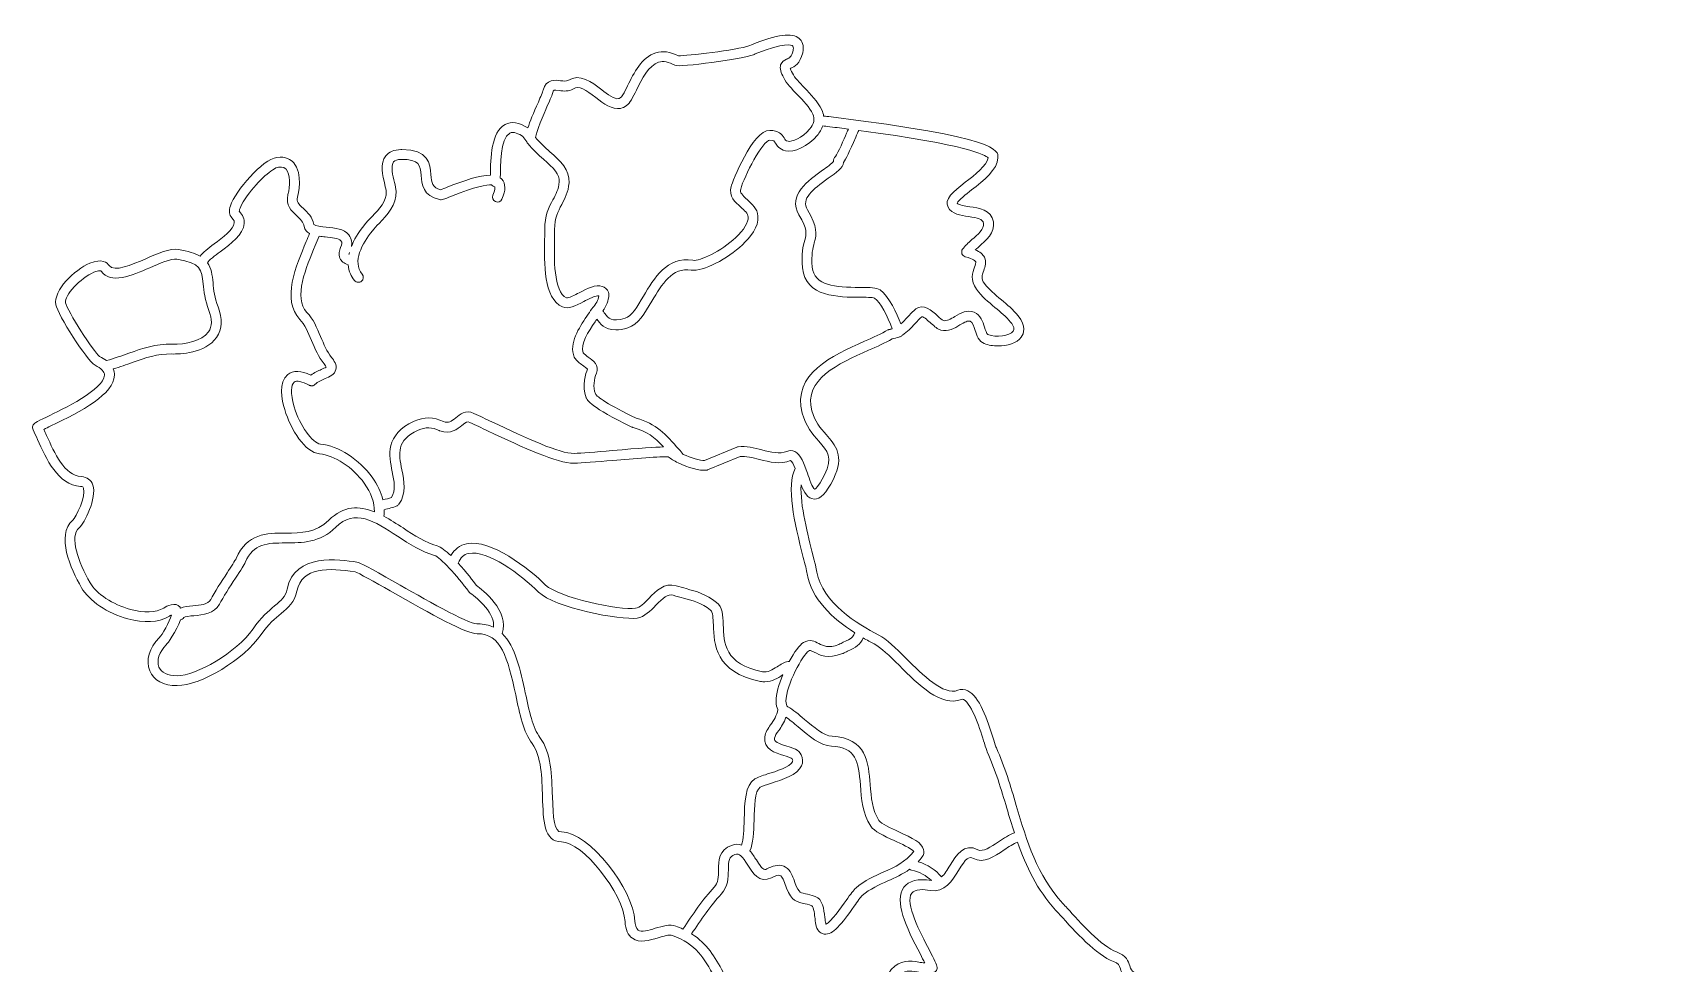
# Model space of a CAD drawing. Header units: inches. Extents: x 6 to 145, y -66 to 97.
# Drawn here: x 5.8 to 145.3, y 16.6 to 96.7 of the extents above; entities that cross this region are included whole.
import ezdxf

# ---------------------------------------------------------------- set-up
doc = ezdxf.new("R2010")
doc.units = ezdxf.units.IN
doc.header["$MEASUREMENT"] = 0
doc.layers.add('Livello 3', color=7, linetype='Continuous')

# ---------------------------------------------------------------- blocks, each defined once
blk = doc.blocks.new('block 2')
at = {"layer": 'Livello 3', "lineweight": 0}
for points, knots in [([(139.93, -8.71), (139.76, -8.56), (139.38, -8.09), (139.02, -7.63), (137.7, -5.96), (137.01, -5.19), (136.41, -5.28), (134.85, -5.52), (131.53, -3.14), (130.24, -2.01), (128.3, -0.32), (126.27, 0.56), (124.12, 1.5), (123.58, 1.73), (123.02, 1.97), (122.46, 2.23), (121.74, 2.56), (120.96, 2.86), (120.13, 3.19), (118.14, 3.98), (115.88, 4.86), (114.47, 6.13), (114.06, 6.5), (113.87, 6.82), (113.89, 7.08), (113.93, 7.56), (114.74, 8.06), (115.45, 8.51), (116.18, 8.95), (116.86, 9.37), (117.18, 9.94), (117.66, 10.8), (117.71, 11.55), (117.32, 12.17), (116.11, 14.1), (110.98, 13.95), (106.27, 13.66), (105.46, 13.61), (104.82, 13.57), (104.51, 13.58), (104.43, 13.58), (104.35, 13.58), (104.27, 13.57), (103.45, 14.41), (102.54, 14.86), (101.58, 15.34), (101.26, 15.49), (100.93, 15.65), (100.59, 15.83), (100.32, 15.98), (100.27, 16.14), (100.18, 16.41), (100.07, 16.79), (99.9, 17.31), (99.04, 17.61), (97.82, 18.03), (95.86, 20.2), (94.8, 21.37), (94.67, 21.52), (94.54, 21.66), (94.42, 21.78), (92.2, 24.21), (91.33, 27.13), (90.41, 30.22), (89.93, 31.86), (89.42, 33.55), (88.7, 35.17), (88.66, 35.26), (88.57, 35.54), (88.48, 35.84), (87.91, 37.64), (87.23, 39.6), (86.25, 40.08), (85.96, 40.22), (85.67, 40.23), (85.38, 40.12), (84.15, 39.65), (82.37, 41.44), (80.93, 42.87), (80.04, 43.76), (79.26, 44.53), (78.58, 44.87), (76.78, 45.79), (73.69, 47.71), (73.26, 50.29), (73.21, 50.61), (73.08, 51.12), (72.91, 51.77), (72.49, 53.39), (71.8, 56.1), (71.9, 57.79), (72.16, 57.13), (72.47, 56.62), (73.01, 56.58), (73.57, 56.55), (74.07, 57.06), (74.68, 58.29), (75.67, 60.29), (74.85, 61.22), (74.06, 62.12), (73.57, 62.68), (73.07, 63.26), (72.82, 64.17), (72.11, 66.89), (75.08, 68.21), (77.7, 69.38), (78.45, 69.71), (79.15, 70.02), (79.73, 70.35), (79.94, 70.38), (80.13, 70.44), (80.31, 70.52), (80.35, 70.52), (80.38, 70.52), (80.42, 70.53), (80.5, 70.56), (80.57, 70.62), (80.62, 70.68), (81.03, 70.94), (81.37, 71.31), (81.69, 71.66), (81.9, 71.89), (82.1, 72.1), (82.29, 72.26), (82.29, 72.26), (82.29, 72.26), (82.29, 72.26), (82.46, 72.26), (82.88, 71.88), (83.09, 71.69), (83.39, 71.42), (83.65, 71.19), (83.91, 71.12), (84.54, 70.94), (85.11, 71.28), (85.57, 71.56), (85.98, 71.8), (86.26, 71.96), (86.45, 71.87), (86.65, 71.79), (86.76, 71.43), (86.87, 71.09), (87.02, 70.65), (87.18, 70.14), (87.66, 69.95), (88, 69.82), (88.42, 69.75), (88.84, 69.75), (89.64, 69.75), (90.46, 69.99), (90.84, 70.51), (91.06, 70.81), (91.31, 71.44), (90.58, 72.34), (90.15, 72.87), (89.63, 73.31), (89.13, 73.72), (88.58, 74.18), (88.07, 74.6), (87.67, 75.13), (87.38, 75.53), (87.45, 75.8), (87.62, 76.25), (87.73, 76.58), (87.88, 76.98), (87.67, 77.38), (87.54, 77.64), (87.29, 77.85), (86.89, 78.02), (86.98, 78.1), (87.07, 78.18), (87.16, 78.26), (87.8, 78.81), (88.59, 79.5), (88.44, 80.42), (88.26, 81.48), (87.19, 81.62), (86.41, 81.73), (85.97, 81.79), (85.49, 81.86), (85.32, 82.05), (85.44, 82.29), (86.11, 82.81), (86.56, 83.17), (87.61, 83.99), (88.8, 84.93), (88.84, 85.95), (88.86, 86.6), (88.9, 87.68), (74.49, 89.46), (74.2, 89.49), (74, 89.52), (73.88, 89.53), (73.86, 89.54), (73.85, 89.53), (73.84, 89.53), (73.81, 89.71), (73.76, 89.89), (73.68, 90.06), (73.33, 90.78), (72.72, 91.42), (72.18, 91.97), (71.76, 92.42), (71.35, 92.83), (71.16, 93.21), (71.04, 93.43), (70.99, 93.56), (70.97, 93.63), (70.98, 93.63), (71, 93.64), (71.01, 93.65), (71.3, 93.78), (71.83, 94.03), (72.04, 94.97), (72.19, 95.64), (71.96, 96.01), (71.74, 96.2), (71.12, 96.73), (69.86, 96.56), (67.64, 95.66), (67.64, 95.66), (67.5, 95.61), (67.5, 95.61), (66.31, 95.15), (62.07, 94.75), (61.34, 94.7), (60.65, 95.07), (59.99, 95.16), (59.39, 94.97), (58.18, 94.6), (57.51, 93.23), (56.97, 92.14), (56.83, 91.85), (56.69, 91.57), (56.57, 91.37), (56.39, 91.06), (56.24, 91.04), (56.2, 91.03), (55.85, 90.96), (55.26, 91.41), (54.74, 91.8), (53.89, 92.45), (52.84, 93.25), (51.84, 92.59), (51.71, 92.51), (51.47, 92.54), (51.21, 92.57), (50.77, 92.63), (49.94, 92.74), (49.7, 91.75), (49.68, 91.63), (49.47, 91.16), (49.29, 90.74), (48.86, 89.76), (48.56, 89.05), (48.39, 88.51), (47.63, 88.99), (46.97, 89.1), (46.43, 88.81), (45.24, 88.18), (45.17, 85.88), (45.17, 84.44), (44.24, 84.47), (42.91, 83.98), (41.51, 83.43), (41.28, 83.34), (41.01, 83.23), (40.89, 83.19), (40.18, 83.37), (40.11, 83.75), (40.05, 84.51), (39.97, 85.41), (39.86, 86.65), (37.54, 86.65), (37.52, 86.65), (37.49, 86.65), (37.46, 86.65), (36.88, 86.64), (36.45, 86.46), (36.17, 86.11), (35.65, 85.45), (35.9, 84.4), (36.08, 83.63), (36.14, 83.38), (36.19, 83.15), (36.2, 83), (36.26, 82.22), (35.61, 81.54), (34.98, 80.89), (34.75, 80.65), (34.54, 80.43), (34.35, 80.2), (33.79, 79.49), (33.42, 78.86), (33.2, 78.3), (33.27, 78.59), (33.26, 78.95), (32.98, 79.31), (32.58, 79.83), (31.8, 79.9), (31.04, 79.98), (30.7, 80.01), (30.06, 80.07), (29.98, 80.19), (29.86, 80.84), (29.43, 81.24), (29.08, 81.57), (28.63, 81.99), (28.47, 82.18), (28.57, 82.55), (28.62, 82.75), (29.07, 84.57), (28.24, 85.51), (28, 85.78), (27.56, 86.08), (26.8, 85.98), (25.55, 85.81), (23.23, 83.1), (22.8, 81.82), (22.64, 81.36), (22.69, 81.01), (22.93, 80.77), (23.12, 80.57), (23.14, 80.43), (23.13, 80.34), (23.09, 79.79), (22.11, 79.06), (21.4, 78.53), (20.87, 78.13), (20.42, 77.8), (20.18, 77.47), (19.76, 77.72), (19.17, 77.91), (18.32, 78.05), (17.59, 78.17), (16.58, 77.73), (15.51, 77.26), (14.3, 76.73), (12.79, 76.08), (12.37, 76.67), (12.19, 76.93), (11.73, 77.3), (10.71, 76.87), (9.37, 76.3), (7.54, 74.55), (7.78, 73.3), (7.94, 72.46), (10.44, 68.46), (11.15, 68.1), (11.69, 67.82), (11.97, 67.53), (11.96, 67.24), (11.95, 66.02), (8.34, 64.29), (6.98, 63.63), (6.02, 63.18), (5.88, 63.11), (5.8, 62.88), (5.76, 62.77), (5.77, 62.64), (5.82, 62.54), (5.94, 62.29), (6.07, 62), (6.2, 61.7), (6.94, 60.05), (7.94, 57.8), (9.91, 57.67), (10.09, 57.66), (10.13, 57.59), (10.15, 57.51), (10.39, 56.82), (9.51, 55), (9.23, 54.75), (7.75, 53.48), (9.06, 50.57), (9.98, 48.95), (10.62, 47.82), (12.23, 46.74), (13.98, 46.26), (15.36, 45.89), (16.61, 45.96), (17.49, 46.47), (17.59, 46.53), (17.67, 46.57), (17.73, 46.6), (17.59, 46.04), (16.91, 44.87), (16.67, 44.64), (15.81, 43.79), (15.49, 42.67), (15.86, 41.79), (16.2, 40.97), (17.06, 40.51), (18.21, 40.52), (20.3, 40.55), (23.95, 42.76), (25.44, 44.92), (26.07, 45.83), (26.64, 46.31), (27.15, 46.73), (27.77, 47.25), (28.31, 47.7), (28.51, 48.66), (28.93, 50.74), (31.29, 50.66), (33.53, 50.31), (33.78, 50.24), (35.24, 49.41), (36.53, 48.68), (40.21, 46.59), (43.1, 44.98), (44.02, 44.98), (44.02, 44.98), (44.03, 44.99), (44.03, 44.99), (46.07, 45.02), (46.66, 42.92), (47.34, 39.72), (47.69, 38.08), (48.02, 36.52), (48.75, 35.54), (49.55, 34.46), (49.61, 32.59), (49.65, 30.94), (49.71, 28.96), (49.76, 27.08), (51.28, 27.08), (53.09, 27.08), (56.61, 22.66), (56.75, 20.22), (56.79, 19.52), (57, 19.05), (57.39, 18.78), (58, 18.35), (58.85, 18.6), (59.59, 18.83), (60.05, 18.97), (60.57, 19.12), (60.82, 19.03), (62.87, 18.3), (63.56, 17.05), (64.44, 15.47), (64.72, 14.97), (65.01, 14.46), (65.36, 13.92), (65.72, 13.36), (66.53, 12.95), (67.38, 12.51), (68.15, 12.12), (68.95, 11.71), (69.38, 11.22), (69.53, 11.05), (69.61, 10.66), (69.69, 10.32), (69.8, 9.83), (69.9, 9.36), (70.23, 9.09), (70.59, 8.79), (70.93, 8.53), (71.25, 8.28), (72.1, 7.62), (72.83, 7.06), (73.61, 6.05), (74.67, 4.67), (75.23, 4.27), (76.78, 3.77), (77.01, 3.69), (77.56, 3.13), (78, 2.68), (78.97, 1.69), (79.98, 0.67), (80.84, 0.9), (81.37, 1.03), (81.74, 1.29), (82.07, 1.52), (82.56, 1.87), (82.89, 2.09), (83.65, 1.85), (83.95, 1.75), (84.25, 1.54), (84.54, 1.34), (85.24, 0.84), (86.21, 0.17), (87.33, 1.34), (87.38, 1.39), (87.41, 1.39), (87.44, 1.38), (87.83, 1.33), (88.65, 0.54), (90.4, -2.9), (90.51, -3.12), (90.6, -3.29), (90.65, -3.38), (90.84, -3.72), (90.91, -4.07), (90.97, -4.41), (91.05, -4.86), (91.14, -5.33), (91.56, -5.59), (91.93, -5.82), (92.44, -5.81), (93.26, -5.58), (93.45, -5.53), (93.61, -5.48), (93.75, -5.44), (94.11, -5.33), (94.4, -5.24), (94.49, -5.27), (94.6, -5.31), (94.8, -5.56), (95.08, -5.9), (95.09, -5.91), (95.09, -5.91), (95.1, -5.92), (94.42, -6.31), (93.76, -6.84), (93.87, -7.5), (93.97, -8.07), (94.59, -8.45), (95.68, -8.6), (97.02, -8.78), (99.17, -8.57), (99.98, -7.59), (100.4, -8.11), (101.16, -9.53), (101.29, -9.87), (101.53, -10.5), (101.47, -10.59), (101.24, -10.94), (101.11, -11.14), (100.95, -11.37), (100.81, -11.73), (100.55, -12.34), (100.53, -12.89), (100.74, -13.36), (101.14, -14.23), (102.2, -14.6), (103.24, -14.95), (103.86, -15.16), (104.5, -15.38), (104.81, -15.68), (104.87, -15.74), (105, -15.94), (105.12, -16.12), (105.54, -16.78), (106.12, -17.68), (107.01, -17.74), (107.54, -17.77), (108.07, -17.48), (108.57, -16.89), (108.74, -16.68), (109.06, -16.35), (109.32, -16.42), (110.2, -16.64), (110.87, -19.89), (111.12, -21.11), (111.22, -21.61), (111.29, -21.97), (111.36, -22.17), (111.51, -22.6), (111.8, -23.37), (112.14, -24.26), (112.85, -26.12), (113.82, -28.66), (113.96, -29.53), (113.99, -29.71), (114.11, -29.96), (114.41, -30.56), (114.85, -31.44), (116.02, -33.77), (115.66, -34.37), (115.64, -34.39), (115.6, -34.47), (115.37, -34.47), (115.21, -34.47), (115.06, -34.47), (114.93, -34.47), (113.77, -34.47), (113.57, -34.5), (112.06, -35.4), (111.7, -35.61), (111.22, -35.95), (111.16, -36.45), (111.1, -36.94), (111.46, -37.28), (111.78, -37.58), (112, -37.8), (112.23, -38.02), (112.24, -38.21), (112.29, -39.52), (111.54, -40.07), (110.68, -40.7), (110.14, -41.1), (109.58, -41.51), (109.22, -42.13), (108.51, -43.37), (108.75, -45.61), (109.74, -47.03), (110.31, -47.85), (111.07, -48.28), (111.91, -48.28), (112.06, -48.28), (112.2, -48.27), (112.34, -48.24), (115.54, -47.69), (116.1, -46.64), (117.03, -44.91), (117.36, -44.28), (117.74, -43.58), (118.32, -42.74), (118.8, -42.03), (119.39, -41.68), (119.96, -41.33), (120.97, -40.72), (122.02, -40.08), (121.7, -37.71), (121.56, -36.69), (122.2, -34.12), (123.46, -33.29), (123.98, -32.95), (124.53, -32.97), (125.15, -33.34), (125.87, -33.78), (126.71, -33.76), (127.5, -33.28), (128.4, -32.74), (129.07, -31.68), (129.03, -30.88), (129, -30.47), (128.78, -30.14), (128.43, -29.97), (127.85, -29.71), (128.04, -28.23), (128.18, -27.15), (128.28, -26.38), (128.37, -25.72), (128.26, -25.26), (127.94, -23.95), (126.13, -23.09), (124.23, -22.17), (122.73, -21.46), (121.04, -20.65), (120.84, -19.82), (120.78, -19.58), (120.86, -19.31), (121.09, -19.02), (121.33, -18.71), (121.65, -17.96), (122.19, -16.66), (123.17, -14.32), (124.99, -9.95), (126.41, -9.65), (126.55, -9.62), (126.75, -9.62), (127.01, -9.86), (127.32, -10.14), (127.59, -10.49), (127.88, -10.86), (128.75, -11.96), (129.74, -13.21), (131.85, -13.07), (132.77, -13.01), (133.78, -13.08), (134.96, -13.29), (135.05, -13.48), (135.21, -13.95), (135.33, -14.34), (135.85, -15.94), (136.62, -18.34), (138.25, -19.32), (139.59, -20.14), (140.45, -20.38), (141.11, -20.15), (141.83, -19.89), (142.09, -19.15), (142.39, -18.29), (142.63, -17.62), (142.9, -16.85), (143.43, -16.17), (145.33, -13.74), (141.61, -10.14), (139.93, -8.71)], [0, 0, 0, 0, 1, 1, 1, 2, 2, 2, 3, 3, 3, 4, 4, 4, 5, 5, 5, 6, 6, 6, 7, 7, 7, 8, 8, 8, 9, 9, 9, 10, 10, 10, 11, 11, 11, 12, 12, 12, 13, 13, 13, 14, 14, 14, 15, 15, 15, 16, 16, 16, 17, 17, 17, 18, 18, 18, 19, 19, 19, 20, 20, 20, 21, 21, 21, 22, 22, 22, 23, 23, 23, 24, 24, 24, 25, 25, 25, 26, 26, 26, 27, 27, 27, 28, 28, 28, 29, 29, 29, 30, 30, 30, 31, 31, 31, 32, 32, 32, 33, 33, 33, 34, 34, 34, 35, 35, 35, 36, 36, 36, 37, 37, 37, 38, 38, 38, 39, 39, 39, 40, 40, 40, 41, 41, 41, 42, 42, 42, 43, 43, 43, 44, 44, 44, 45, 45, 45, 46, 46, 46, 47, 47, 47, 48, 48, 48, 49, 49, 49, 50, 50, 50, 51, 51, 51, 52, 52, 52, 53, 53, 53, 54, 54, 54, 55, 55, 55, 56, 56, 56, 57, 57, 57, 58, 58, 58, 59, 59, 59, 60, 60, 60, 61, 61, 61, 62, 62, 62, 63, 63, 63, 64, 64, 64, 65, 65, 65, 66, 66, 66, 67, 67, 67, 68, 68, 68, 69, 69, 69, 70, 70, 70, 71, 71, 71, 72, 72, 72, 73, 73, 73, 74, 74, 74, 75, 75, 75, 76, 76, 76, 77, 77, 77, 78, 78, 78, 79, 79, 79, 80, 80, 80, 81, 81, 81, 82, 82, 82, 83, 83, 83, 84, 84, 84, 85, 85, 85, 86, 86, 86, 87, 87, 87, 88, 88, 88, 89, 89, 89, 90, 90, 90, 91, 91, 91, 92, 92, 92, 93, 93, 93, 94, 94, 94, 95, 95, 95, 96, 96, 96, 97, 97, 97, 98, 98, 98, 99, 99, 99, 100, 100, 100, 101, 101, 101, 102, 102, 102, 103, 103, 103, 104, 104, 104, 105, 105, 105, 106, 106, 106, 107, 107, 107, 108, 108, 108, 109, 109, 109, 110, 110, 110, 111, 111, 111, 112, 112, 112, 113, 113, 113, 114, 114, 114, 115, 115, 115, 116, 116, 116, 117, 117, 117, 118, 118, 118, 119, 119, 119, 120, 120, 120, 121, 121, 121, 122, 122, 122, 123, 123, 123, 124, 124, 124, 125, 125, 125, 126, 126, 126, 127, 127, 127, 128, 128, 128, 129, 129, 129, 130, 130, 130, 131, 131, 131, 132, 132, 132, 133, 133, 133, 134, 134, 134, 135, 135, 135, 136, 136, 136, 137, 137, 137, 138, 138, 138, 139, 139, 139, 140, 140, 140, 141, 141, 141, 142, 142, 142, 143, 143, 143, 144, 144, 144, 145, 145, 145, 146, 146, 146, 147, 147, 147, 148, 148, 148, 149, 149, 149, 150, 150, 150, 151, 151, 151, 152, 152, 152, 153, 153, 153, 154, 154, 154, 155, 155, 155, 156, 156, 156, 157, 157, 157, 158, 158, 158, 159, 159, 159, 160, 160, 160, 161, 161, 161, 162, 162, 162, 163, 163, 163, 164, 164, 164, 165, 165, 165, 166, 166, 166, 167, 167, 167, 168, 168, 168, 169, 169, 169, 170, 170, 170, 171, 171, 171, 172, 172, 172, 173, 173, 173, 174, 174, 174, 175, 175, 175, 176, 176, 176, 177, 177, 177, 178, 178, 178, 179, 179, 179, 180, 180, 180, 181, 181, 181, 182, 182, 182, 183, 183, 183, 184, 184, 184, 185, 185, 185, 186, 186, 186, 187, 187, 187, 188, 188, 188, 189, 189, 189, 190, 190, 190, 191, 191, 191, 192, 192, 192, 193, 193, 193, 194, 194, 194, 195, 195, 195, 196, 196, 196, 197, 197, 197, 198, 198, 198, 199, 199, 199, 200, 200, 200, 201, 201, 201, 202, 202, 202, 203, 203, 203, 204, 204, 204, 205, 205, 205, 206, 206, 206, 207, 207, 207, 208, 208, 208, 209, 209, 209, 210, 210, 210, 211, 211, 211, 212, 212, 212, 213, 213, 213, 214, 214, 214, 215, 215, 215, 216, 216, 216, 217, 217, 217, 218, 218, 218, 219, 219, 219, 220, 220, 220, 221, 221, 221, 222, 222, 222, 223, 223, 223, 224, 224, 224, 225, 225, 225, 226, 226, 226, 227, 227, 227, 227]), ([(50.06, 90.4), (50.34, 91.03), (50.49, 91.37), (50.53, 91.55), (50.58, 91.77), (50.59, 91.8), (51.1, 91.73), (51.46, 91.68), (51.91, 91.62), (52.31, 91.88), (52.77, 92.19), (53.37, 91.78), (54.23, 91.12), (54.92, 90.6), (55.64, 90.05), (56.36, 90.19), (56.73, 90.27), (57.05, 90.51), (57.3, 90.93), (57.44, 91.17), (57.58, 91.46), (57.73, 91.76), (58.2, 92.71), (58.78, 93.89), (59.64, 94.16), (60.05, 94.29), (60.51, 94.2), (61.03, 93.91), (61.43, 93.67), (66.91, 94.48), (67.8, 94.81), (67.84, 94.83), (67.89, 94.85), (67.96, 94.88), (70.49, 95.9), (71.07, 95.65), (71.19, 95.55), (71.27, 95.48), (71.23, 95.25), (71.21, 95.16), (71.09, 94.62), (70.88, 94.52), (70.65, 94.42), (70.48, 94.34), (70.24, 94.22), (70.14, 93.94), (70.04, 93.63), (70.17, 93.26), (70.4, 92.82), (70.66, 92.33), (71.1, 91.87), (71.57, 91.38), (72.09, 90.85), (72.63, 90.29), (72.91, 89.7), (73.1, 89.29), (73.01, 88.85), (72.62, 88.39), (72.03, 87.67), (71.06, 87.28), (70.78, 87.36), (70.57, 87.41), (70.52, 87.49), (70.43, 87.65), (70.23, 87.98), (69.97, 88.3), (69.21, 88.3), (69.21, 88.3), (69.21, 88.3), (69.21, 88.3), (67.7, 88.3), (65.98, 83.84), (65.88, 83.47), (65.66, 82.63), (66.24, 82.11), (66.71, 81.69), (67.02, 81.41), (67.32, 81.15), (67.35, 80.85), (67.39, 80.4), (66.99, 79.75), (66.27, 79.07), (65.01, 77.9), (63.19, 77.02), (62.58, 77.12), (60.36, 77.48), (59.24, 75.57), (58.34, 74.04), (57.81, 73.14), (57.31, 72.3), (56.75, 72.13), (55.58, 71.78), (55.31, 72.14), (55.01, 72.55), (54.95, 72.63), (54.9, 72.7), (54.84, 72.77), (55.14, 73.19), (55.32, 73.65), (55.37, 74.16), (55.37, 74.24), (55.36, 74.31), (55.33, 74.38), (55.21, 74.62), (55.03, 74.79), (54.79, 74.88), (54.22, 75.07), (53.54, 74.71), (52.81, 74.33), (52.46, 74.15), (51.88, 73.85), (51.72, 73.88), (50.58, 74.38), (50.65, 77.45), (50.68, 78.92), (50.69, 79.25), (50.7, 79.54), (50.69, 79.77), (50.68, 80.77), (50.98, 81.33), (51.3, 81.92), (51.58, 82.44), (51.87, 82.98), (51.93, 83.78), (52.03, 84.91), (51.19, 85.66), (50.29, 86.46), (49.86, 86.84), (49.42, 87.23), (49.06, 87.69), (49.07, 88.13), (49.76, 89.71), (50.06, 90.4)], [0, 0, 0, 0, 1, 1, 1, 2, 2, 2, 3, 3, 3, 4, 4, 4, 5, 5, 5, 6, 6, 6, 7, 7, 7, 8, 8, 8, 9, 9, 9, 10, 10, 10, 11, 11, 11, 12, 12, 12, 13, 13, 13, 14, 14, 14, 15, 15, 15, 16, 16, 16, 17, 17, 17, 18, 18, 18, 19, 19, 19, 20, 20, 20, 21, 21, 21, 22, 22, 22, 23, 23, 23, 24, 24, 24, 25, 25, 25, 26, 26, 26, 27, 27, 27, 28, 28, 28, 29, 29, 29, 30, 30, 30, 31, 31, 31, 32, 32, 32, 33, 33, 33, 34, 34, 34, 35, 35, 35, 36, 36, 36, 37, 37, 37, 38, 38, 38, 39, 39, 39, 40, 40, 40, 41, 41, 41, 42, 42, 42, 43, 43, 43, 44, 44, 44, 44]), ([(32.31, 78.79), (32.42, 78.64), (32.41, 78.54), (32.28, 78.22), (32.19, 77.98), (32.06, 77.64), (32.22, 77.29), (32.33, 77.05), (32.56, 76.87), (32.93, 76.72), (32.98, 76.16), (33.2, 75.72), (33.47, 75.39), (33.55, 75.28), (33.68, 75.23), (33.8, 75.23), (33.89, 75.23), (33.99, 75.26), (34.07, 75.32), (34.25, 75.47), (34.28, 75.74), (34.13, 75.92), (33.26, 77.01), (34.13, 78.56), (35.01, 79.66), (35.18, 79.86), (35.38, 80.07), (35.59, 80.3), (36.28, 81.01), (37.13, 81.9), (37.05, 83.06), (37.03, 83.27), (36.98, 83.53), (36.91, 83.82), (36.77, 84.39), (36.57, 85.24), (36.84, 85.59), (36.95, 85.73), (37.16, 85.8), (37.48, 85.8), (39.09, 85.82), (39.13, 85.3), (39.2, 84.43), (39.27, 83.68), (39.36, 82.65), (40.8, 82.34), (40.98, 82.3), (41.14, 82.37), (41.83, 82.64), (43.91, 83.46), (44.86, 83.65), (45.27, 83.6), (45.34, 83.52), (45.44, 83.47), (45.55, 83.45), (45.57, 83.35), (45.56, 83.13), (45.38, 82.73), (45.29, 82.51), (45.39, 82.26), (45.6, 82.17), (45.82, 82.08), (46.07, 82.17), (46.16, 82.39), (46.5, 83.15), (46.49, 83.73), (46.14, 84.1), (46.1, 84.13), (46.06, 84.16), (46.02, 84.19), (46.02, 85.16), (46.02, 87.63), (46.83, 88.06), (47.15, 88.23), (47.61, 88.01), (47.97, 87.78), (48.06, 87.61), (48.17, 87.45), (48.29, 87.3), (48.32, 87.25), (48.35, 87.2), (48.39, 87.16), (48.8, 86.65), (49.29, 86.21), (49.73, 85.82), (50.61, 85.04), (51.14, 84.53), (51.09, 83.86), (51.03, 83.23), (50.81, 82.81), (50.55, 82.33), (50.21, 81.69), (49.82, 80.98), (49.84, 79.75), (49.85, 79.54), (49.84, 79.26), (49.83, 78.94), (49.79, 76.91), (49.72, 73.84), (51.38, 73.11), (51.87, 72.88), (52.49, 73.21), (53.2, 73.58), (53.6, 73.79), (54.26, 74.13), (54.5, 74.07), (54.43, 73.68), (54.25, 73.34), (53.95, 73.03), (53.92, 73), (53.9, 72.97), (53.88, 72.94), (53.77, 72.76), (53.62, 72.53), (53.46, 72.3), (52.8, 71.32), (51.89, 69.97), (52.38, 68.79), (52.39, 68.77), (52.4, 68.75), (52.41, 68.73), (52.58, 68.47), (52.84, 68.28), (53.09, 68.1), (53.24, 67.99), (53.49, 67.82), (53.51, 67.74), (53.38, 67.43), (52.98, 66.34), (53.42, 65.29), (53.5, 65.09), (53.76, 64.48), (57.34, 62.77), (57.34, 62.77), (57.38, 62.75), (57.38, 62.75), (57.4, 62.74), (57.43, 62.73), (57.46, 62.72), (58.63, 62.41), (59.28, 61.9), (60.05, 61.06), (59.36, 61.05), (58.08, 60.96), (55.63, 60.75), (54.26, 60.63), (52.95, 60.52), (52.38, 60.51), (51.13, 60.47), (48.3, 61.81), (45.29, 63.22), (44.78, 63.46), (44.27, 63.7), (43.75, 63.95), (43.03, 64.28), (42.54, 63.87), (42.18, 63.57), (41.79, 63.25), (41.57, 63.09), (41.12, 63.24), (40.31, 63.64), (39.46, 63.66), (38.6, 63.28), (36.08, 62.09), (36.43, 60.34), (36.72, 58.93), (36.89, 58.08), (37.03, 57.34), (36.67, 56.72), (36.44, 56.64), (36.17, 56.57), (35.91, 56.51), (35.76, 57.16), (35.45, 57.81), (35, 58.45), (33.89, 59.98), (32.06, 61.16), (30.55, 61.31), (29.83, 61.39), (28.77, 62.89), (28.28, 64.52), (27.93, 65.7), (28.02, 66.43), (28.27, 66.63), (28.48, 66.8), (28.96, 66.7), (29.58, 66.37), (29.59, 66.36), (29.59, 66.36), (29.6, 66.36), (29.62, 66.35), (29.65, 66.34), (29.68, 66.34), (29.7, 66.33), (29.73, 66.32), (29.76, 66.32), (29.77, 66.32), (29.77, 66.32), (29.78, 66.32), (29.8, 66.32), (29.82, 66.33), (29.84, 66.33), (29.87, 66.33), (29.89, 66.33), (29.92, 66.34), (29.94, 66.35), (29.96, 66.37), (29.99, 66.38), (30.01, 66.39), (30.04, 66.4), (30.06, 66.42), (30.06, 66.43), (30.07, 66.43), (30.07, 66.43), (30.32, 66.67), (30.65, 66.81), (30.95, 66.94), (31.35, 67.11), (31.77, 67.29), (31.87, 67.72), (31.97, 68.12), (31.71, 68.5), (31.5, 68.76), (31.11, 69.23), (30.83, 69.9), (30.56, 70.55), (30.24, 71.31), (29.91, 72.09), (29.38, 72.63), (28.17, 73.87), (29.33, 76.59), (30.1, 78.39), (30.22, 78.68), (30.33, 78.94), (30.43, 79.19), (30.61, 79.16), (30.79, 79.15), (30.96, 79.13), (31.48, 79.08), (32.13, 79.02), (32.31, 78.79)], [0, 0, 0, 0, 1, 1, 1, 2, 2, 2, 3, 3, 3, 4, 4, 4, 5, 5, 5, 6, 6, 6, 7, 7, 7, 8, 8, 8, 9, 9, 9, 10, 10, 10, 11, 11, 11, 12, 12, 12, 13, 13, 13, 14, 14, 14, 15, 15, 15, 16, 16, 16, 17, 17, 17, 18, 18, 18, 19, 19, 19, 20, 20, 20, 21, 21, 21, 22, 22, 22, 23, 23, 23, 24, 24, 24, 25, 25, 25, 26, 26, 26, 27, 27, 27, 28, 28, 28, 29, 29, 29, 30, 30, 30, 31, 31, 31, 32, 32, 32, 33, 33, 33, 34, 34, 34, 35, 35, 35, 36, 36, 36, 37, 37, 37, 38, 38, 38, 39, 39, 39, 40, 40, 40, 41, 41, 41, 42, 42, 42, 43, 43, 43, 44, 44, 44, 45, 45, 45, 46, 46, 46, 47, 47, 47, 48, 48, 48, 49, 49, 49, 50, 50, 50, 51, 51, 51, 52, 52, 52, 53, 53, 53, 54, 54, 54, 55, 55, 55, 56, 56, 56, 57, 57, 57, 58, 58, 58, 59, 59, 59, 60, 60, 60, 61, 61, 61, 62, 62, 62, 63, 63, 63, 64, 64, 64, 65, 65, 65, 66, 66, 66, 67, 67, 67, 68, 68, 68, 69, 69, 69, 70, 70, 70, 71, 71, 71, 72, 72, 72, 73, 73, 73, 74, 74, 74, 75, 75, 75, 76, 76, 76, 77, 77, 77, 78, 78, 78, 79, 79, 79, 80, 80, 80, 80]), ([(73.76, 88.69), (73.76, 88.69), (73.76, 88.69), (73.77, 88.69), (73.89, 88.67), (74.1, 88.65), (74.38, 88.61), (74.94, 88.54), (75.47, 88.48), (75.98, 88.41), (75.93, 88.32), (75.88, 88.21), (75.82, 88.06), (75.59, 87.54), (75.07, 86.37), (74.87, 86.05), (74.74, 85.95), (74.67, 85.79), (74.69, 85.63), (74.58, 85.46), (74.1, 85.12), (73.75, 84.87), (72.54, 84.02), (70.71, 82.72), (71.71, 81.03), (72.46, 79.76), (72.37, 79.45), (72.21, 78.84), (72.08, 78.36), (71.9, 77.7), (72.02, 76.46), (72.25, 73.94), (75.19, 73.95), (76.94, 73.94), (77.41, 73.94), (78.07, 73.94), (78.21, 73.87), (78.73, 73.51), (79.33, 72.34), (79.74, 71.21), (79.68, 71.2), (79.62, 71.19), (79.56, 71.19), (79.56, 71.18), (79.55, 71.18), (79.55, 71.18), (79.52, 71.18), (79.49, 71.17), (79.45, 71.16), (79.43, 71.15), (79.41, 71.15), (79.39, 71.13), (79.38, 71.13), (79.38, 71.13), (79.37, 71.13), (78.82, 70.81), (78.11, 70.49), (77.35, 70.15), (74.57, 68.91), (71.11, 67.37), (72, 63.96), (72.29, 62.85), (72.92, 62.13), (73.42, 61.56), (74.19, 60.69), (74.66, 60.16), (73.92, 58.67), (73.35, 57.51), (73.07, 57.43), (73.08, 57.43), (72.88, 57.52), (72.6, 58.35), (72.45, 58.79), (72.16, 59.63), (71.88, 60.43), (71.35, 60.67), (71.14, 60.77), (70.91, 60.77), (70.68, 60.68), (70.05, 60.42), (69.31, 60.61), (68.53, 60.81), (67.86, 60.99), (67.17, 61.17), (66.49, 61.08), (66.45, 61.07), (66.41, 61.06), (66.38, 61.05), (66.38, 61.05), (63.6, 59.9), (63.6, 59.9), (63.21, 59.88), (62.4, 60.13), (61.76, 60.42), (61.63, 60.57), (61.51, 60.71), (61.4, 60.84), (60.22, 62.17), (59.44, 63.06), (57.72, 63.53), (57.71, 63.53), (57.71, 63.54), (57.71, 63.54), (55.34, 64.67), (54.31, 65.4), (54.2, 65.62), (53.96, 66.21), (54.09, 66.93), (54.29, 67.41), (54.58, 68.08), (53.98, 68.51), (53.59, 68.79), (53.42, 68.91), (53.24, 69.04), (53.15, 69.16), (52.88, 69.91), (53.62, 71.01), (54.17, 71.82), (54.22, 71.9), (54.27, 71.98), (54.32, 72.05), (54.32, 72.05), (54.32, 72.05), (54.32, 72.05), (54.59, 71.69), (54.99, 71.14), (55.95, 71.14), (56.24, 71.14), (56.58, 71.19), (56.99, 71.31), (57.87, 71.58), (58.45, 72.56), (59.07, 73.61), (59.92, 75.05), (60.8, 76.54), (62.44, 76.28), (63.48, 76.11), (65.6, 77.29), (66.85, 78.45), (67.51, 79.07), (68.28, 80), (68.19, 80.93), (68.13, 81.56), (67.68, 81.96), (67.28, 82.32), (66.82, 82.73), (66.62, 82.95), (66.7, 83.25), (66.99, 84.35), (68.62, 87.45), (69.21, 87.45), (69.21, 87.45), (69.21, 87.45), (69.21, 87.45), (69.55, 87.45), (69.59, 87.39), (69.7, 87.21), (69.82, 87), (70.01, 86.68), (70.56, 86.54), (71.28, 86.35), (72.55, 86.96), (73.28, 87.85), (73.51, 88.12), (73.67, 88.41), (73.76, 88.69)], [0, 0, 0, 0, 1, 1, 1, 2, 2, 2, 3, 3, 3, 4, 4, 4, 5, 5, 5, 6, 6, 6, 7, 7, 7, 8, 8, 8, 9, 9, 9, 10, 10, 10, 11, 11, 11, 12, 12, 12, 13, 13, 13, 14, 14, 14, 15, 15, 15, 16, 16, 16, 17, 17, 17, 18, 18, 18, 19, 19, 19, 20, 20, 20, 21, 21, 21, 22, 22, 22, 23, 23, 23, 24, 24, 24, 25, 25, 25, 26, 26, 26, 27, 27, 27, 28, 28, 28, 29, 29, 29, 30, 30, 30, 31, 31, 31, 32, 32, 32, 33, 33, 33, 34, 34, 34, 35, 35, 35, 36, 36, 36, 37, 37, 37, 38, 38, 38, 39, 39, 39, 40, 40, 40, 41, 41, 41, 42, 42, 42, 43, 43, 43, 44, 44, 44, 45, 45, 45, 46, 46, 46, 47, 47, 47, 48, 48, 48, 49, 49, 49, 50, 50, 50, 51, 51, 51, 52, 52, 52, 53, 53, 53, 54, 54, 54, 55, 55, 55, 55]), ([(87.99, 85.93), (87.91, 85.31), (86.83, 84.46), (86.03, 83.84), (84.99, 83.02), (84.17, 82.37), (84.54, 81.68), (84.87, 81.09), (85.62, 80.98), (86.29, 80.89), (87.13, 80.77), (87.53, 80.68), (87.6, 80.28), (87.67, 79.83), (87.1, 79.33), (86.6, 78.9), (86.28, 78.62), (85.98, 78.36), (85.79, 78.07), (85.71, 77.96), (85.7, 77.82), (85.74, 77.69), (85.79, 77.56), (85.9, 77.47), (86.03, 77.43), (86.75, 77.22), (86.89, 77.05), (86.92, 77), (86.96, 76.92), (86.89, 76.73), (86.82, 76.54), (86.65, 76.09), (86.41, 75.4), (86.99, 74.63), (87.45, 74.01), (88.02, 73.53), (88.58, 73.07), (89.08, 72.66), (89.54, 72.27), (89.92, 71.81), (90.21, 71.46), (90.28, 71.19), (90.15, 71.02), (89.85, 70.6), (88.69, 70.46), (87.97, 70.74), (87.87, 70.78), (87.75, 71.14), (87.68, 71.36), (87.53, 71.83), (87.34, 72.42), (86.79, 72.65), (86.18, 72.91), (85.63, 72.58), (85.14, 72.29), (84.77, 72.07), (84.42, 71.86), (84.14, 71.94), (84.05, 71.97), (83.82, 72.18), (83.66, 72.32), (83.13, 72.8), (82.41, 73.45), (81.77, 72.93), (81.52, 72.73), (81.29, 72.47), (81.06, 72.23), (80.87, 72.02), (80.68, 71.82), (80.49, 71.64), (80.14, 72.55), (79.49, 74.02), (78.69, 74.57), (78.38, 74.78), (77.88, 74.79), (76.96, 74.79), (76.95, 74.79), (76.94, 74.79), (76.93, 74.79), (74.87, 74.79), (73.01, 74.93), (72.86, 76.54), (72.76, 77.63), (72.91, 78.18), (73.03, 78.62), (73.25, 79.43), (73.33, 79.96), (72.44, 81.46), (71.88, 82.41), (72.88, 83.22), (74.24, 84.18), (74.93, 84.67), (75.51, 85.07), (75.56, 85.54), (75.75, 85.84), (76.03, 86.45), (76.6, 87.71), (76.7, 87.95), (76.8, 88.18), (76.86, 88.3), (86.27, 87.04), (87.76, 86.2), (87.99, 85.93)], [0, 0, 0, 0, 1, 1, 1, 2, 2, 2, 3, 3, 3, 4, 4, 4, 5, 5, 5, 6, 6, 6, 7, 7, 7, 8, 8, 8, 9, 9, 9, 10, 10, 10, 11, 11, 11, 12, 12, 12, 13, 13, 13, 14, 14, 14, 15, 15, 15, 16, 16, 16, 17, 17, 17, 18, 18, 18, 19, 19, 19, 20, 20, 20, 21, 21, 21, 22, 22, 22, 23, 23, 23, 24, 24, 24, 25, 25, 25, 26, 26, 26, 27, 27, 27, 28, 28, 28, 29, 29, 29, 30, 30, 30, 31, 31, 31, 32, 32, 32, 33, 33, 33, 34, 34, 34, 34]), ([(17.06, 47.2), (16.38, 46.81), (15.36, 46.77), (14.2, 47.08), (12.68, 47.5), (11.25, 48.44), (10.72, 49.37), (9.7, 51.17), (8.92, 53.36), (9.78, 54.1), (10.22, 54.49), (11.33, 56.67), (10.96, 57.78), (10.81, 58.22), (10.46, 58.48), (9.97, 58.51), (8.51, 58.61), (7.66, 60.52), (6.98, 62.05), (6.9, 62.23), (6.82, 62.41), (6.74, 62.57), (6.91, 62.66), (7.13, 62.76), (7.35, 62.87), (9.98, 64.13), (12.8, 65.62), (12.81, 67.23), (12.82, 67.42), (12.78, 67.6), (12.71, 67.77), (13.31, 67.95), (13.85, 68.14), (14.34, 68.32), (15.53, 68.74), (16.47, 69.08), (17.76, 69.06), (18.42, 69.04), (20.65, 69.11), (21.6, 70.48), (22.1, 71.19), (22.14, 72.08), (21.73, 73.12), (21.42, 73.9), (21.36, 74.58), (21.3, 75.17), (21.23, 75.87), (21.15, 76.44), (20.82, 76.9), (20.83, 76.9), (20.83, 76.91), (20.83, 76.91), (20.9, 77.1), (21.5, 77.55), (21.91, 77.85), (22.85, 78.55), (23.91, 79.34), (23.98, 80.28), (24.01, 80.66), (23.86, 81.02), (23.56, 81.34), (23.56, 81.46), (23.68, 81.89), (24.25, 82.68), (25.19, 83.99), (26.46, 85.07), (26.92, 85.14), (27.33, 85.19), (27.51, 85.06), (27.6, 84.95), (27.96, 84.54), (27.95, 83.52), (27.75, 82.77), (27.51, 81.87), (28.06, 81.36), (28.5, 80.95), (28.81, 80.66), (29.07, 80.41), (29.14, 80.04), (29.19, 79.74), (29.37, 79.55), (29.61, 79.42), (29.52, 79.21), (29.42, 78.97), (29.32, 78.73), (28.46, 76.72), (27.17, 73.68), (28.77, 72.04), (29.19, 71.61), (29.47, 70.94), (29.77, 70.22), (30.07, 69.52), (30.38, 68.79), (30.85, 68.22), (30.97, 68.06), (31.02, 67.97), (31.04, 67.93), (30.96, 67.87), (30.75, 67.78), (30.61, 67.72), (30.34, 67.6), (30.02, 67.46), (29.72, 67.24), (28.87, 67.65), (28.2, 67.67), (27.73, 67.29), (26.92, 66.62), (27.22, 65.12), (27.47, 64.28), (27.99, 62.53), (29.22, 60.59), (30.47, 60.47), (31.75, 60.34), (33.33, 59.3), (34.31, 57.95), (34.9, 57.12), (35.2, 56.27), (35.18, 55.48), (33.88, 56), (32.54, 56.04), (31.26, 54.75), (30.17, 53.67), (28.89, 53.66), (27.54, 53.65), (25.9, 53.64), (24.21, 53.63), (23.29, 51.46), (23.22, 51.32), (22.85, 50.74), (22.52, 50.24), (22.03, 49.49), (21.43, 48.56), (21.1, 47.92), (20.88, 47.5), (20.21, 47.44), (19.57, 47.39), (19.18, 47.35), (18.8, 47.32), (18.51, 47.19), (18.49, 47.22), (18.48, 47.24), (18.47, 47.27), (18.07, 47.79), (17.31, 47.35), (17.06, 47.2)], [0, 0, 0, 0, 1, 1, 1, 2, 2, 2, 3, 3, 3, 4, 4, 4, 5, 5, 5, 6, 6, 6, 7, 7, 7, 8, 8, 8, 9, 9, 9, 10, 10, 10, 11, 11, 11, 12, 12, 12, 13, 13, 13, 14, 14, 14, 15, 15, 15, 16, 16, 16, 17, 17, 17, 18, 18, 18, 19, 19, 19, 20, 20, 20, 21, 21, 21, 22, 22, 22, 23, 23, 23, 24, 24, 24, 25, 25, 25, 26, 26, 26, 27, 27, 27, 28, 28, 28, 29, 29, 29, 30, 30, 30, 31, 31, 31, 32, 32, 32, 33, 33, 33, 34, 34, 34, 35, 35, 35, 36, 36, 36, 37, 37, 37, 38, 38, 38, 39, 39, 39, 40, 40, 40, 41, 41, 41, 42, 42, 42, 43, 43, 43, 44, 44, 44, 45, 45, 45, 46, 46, 46, 47, 47, 47, 48, 48, 48, 48]), ([(11.54, 68.85), (11.04, 69.19), (8.74, 72.81), (8.61, 73.46), (8.49, 74.1), (9.88, 75.6), (11.05, 76.09), (11.27, 76.19), (11.44, 76.22), (11.55, 76.22), (11.62, 76.22), (11.66, 76.21), (11.68, 76.19), (12.5, 75.02), (14.27, 75.8), (15.85, 76.48), (16.72, 76.86), (17.7, 77.29), (18.19, 77.21), (20.28, 76.87), (20.33, 76.35), (20.45, 75.09), (20.51, 74.47), (20.59, 73.7), (20.94, 72.81), (21.24, 72.05), (21.23, 71.43), (20.91, 70.97), (20.34, 70.15), (18.92, 69.88), (17.78, 69.9), (16.33, 69.93), (15.28, 69.56), (14.05, 69.12), (13.46, 68.91), (12.84, 68.69), (12.12, 68.49), (11.96, 68.62), (11.76, 68.74), (11.54, 68.85)], [0, 0, 0, 0, 1, 1, 1, 2, 2, 2, 3, 3, 3, 4, 4, 4, 5, 5, 5, 6, 6, 6, 7, 7, 7, 8, 8, 8, 9, 9, 9, 10, 10, 10, 11, 11, 11, 12, 12, 12, 13, 13, 13, 13]), ([(33, 77.64), (32.99, 77.64), (32.99, 77.64), (32.99, 77.64), (32.99, 77.67), (33.01, 77.73), (33.03, 77.8), (33.02, 77.74), (33.01, 77.69), (33, 77.64)], [0, 0, 0, 0, 1, 1, 1, 2, 2, 2, 3, 3, 3, 3]), ([(72.09, 51.56), (72.24, 50.95), (72.38, 50.44), (72.42, 50.15), (72.78, 47.99), (74.6, 46.3), (76.51, 45.08), (76.49, 45.05), (76.47, 45.03), (76.47, 44.99), (76.39, 44.69), (76.27, 44.61), (75.52, 44.25), (75.41, 44.19), (75.28, 44.13), (75.14, 44.06), (74.24, 43.72), (73.83, 43.94), (73.43, 44.15), (73.08, 44.33), (72.65, 44.56), (72.1, 44.23), (71.78, 44.04), (71.31, 43.4), (70.88, 42.6), (70.84, 42.61), (70.82, 42.61), (70.78, 42.61), (70.43, 42.55), (70.13, 42.35), (69.83, 42.15), (69.42, 41.88), (69.04, 41.63), (68.57, 41.72), (65.31, 42.38), (65.25, 44.18), (65.2, 45.77), (65.17, 46.58), (65.14, 47.29), (64.63, 47.69), (63.69, 48.41), (62.91, 48.63), (62, 48.87), (61.74, 48.94), (61.45, 49.02), (61.15, 49.11), (60.15, 49.42), (59.4, 48.65), (58.8, 48.03), (58.42, 47.64), (58.02, 47.23), (57.66, 47.18), (56.33, 46.96), (50.98, 48.12), (49.91, 49.18), (48.47, 50.6), (45.2, 53.18), (43.12, 52.73), (42.54, 52.61), (42.08, 52.25), (41.76, 51.71), (41.33, 52.13), (40.91, 52.45), (40.59, 52.54), (39.62, 52.81), (38.62, 53.46), (37.65, 54.09), (37.12, 54.44), (36.56, 54.8), (36, 55.1), (36.03, 55.28), (36.04, 55.47), (36.03, 55.66), (36.42, 55.75), (36.8, 55.86), (37.11, 55.98), (37.18, 56.01), (37.25, 56.06), (37.3, 56.13), (37.95, 57.06), (37.74, 58.14), (37.55, 59.09), (37.27, 60.5), (37.05, 61.61), (38.95, 62.51), (39.58, 62.78), (40.17, 62.77), (40.76, 62.47), (40.78, 62.46), (40.8, 62.45), (40.81, 62.44), (41.75, 62.11), (42.34, 62.6), (42.72, 62.92), (43.1, 63.23), (43.19, 63.27), (43.39, 63.17), (43.91, 62.93), (44.42, 62.69), (44.93, 62.45), (48.12, 60.95), (50.88, 59.66), (52.34, 59.66), (52.36, 59.66), (52.38, 59.66), (52.4, 59.66), (53, 59.67), (54.32, 59.78), (55.71, 59.9), (57.41, 60.05), (59.94, 60.26), (60.47, 60.21), (60.67, 60.04), (60.97, 59.86), (61.32, 59.7), (61.32, 59.69), (61.33, 59.69), (61.33, 59.69), (62.14, 59.3), (63.18, 58.99), (63.75, 59.06), (63.79, 59.06), (63.83, 59.07), (63.86, 59.08), (63.86, 59.08), (66.65, 60.24), (66.65, 60.24), (67.16, 60.29), (67.72, 60.14), (68.32, 59.99), (69.2, 59.76), (70.11, 59.53), (71, 59.9), (71.11, 59.85), (71.25, 59.55), (71.39, 59.22), (70.61, 57.71), (71.3, 54.62), (72.09, 51.56)], [0, 0, 0, 0, 1, 1, 1, 2, 2, 2, 3, 3, 3, 4, 4, 4, 5, 5, 5, 6, 6, 6, 7, 7, 7, 8, 8, 8, 9, 9, 9, 10, 10, 10, 11, 11, 11, 12, 12, 12, 13, 13, 13, 14, 14, 14, 15, 15, 15, 16, 16, 16, 17, 17, 17, 18, 18, 18, 19, 19, 19, 20, 20, 20, 21, 21, 21, 22, 22, 22, 23, 23, 23, 24, 24, 24, 25, 25, 25, 26, 26, 26, 27, 27, 27, 28, 28, 28, 29, 29, 29, 30, 30, 30, 31, 31, 31, 32, 32, 32, 33, 33, 33, 34, 34, 34, 35, 35, 35, 36, 36, 36, 37, 37, 37, 38, 38, 38, 39, 39, 39, 40, 40, 40, 41, 41, 41, 42, 42, 42, 43, 43, 43, 44, 44, 44, 45, 45, 45, 46, 46, 46, 46]), ([(44.01, 45.83), (43.25, 45.83), (39.31, 48.08), (36.95, 49.42), (34.72, 50.69), (33.97, 51.1), (33.68, 51.15), (32.21, 51.38), (28.31, 51.99), (27.67, 48.83), (27.54, 48.16), (27.19, 47.87), (26.6, 47.38), (26.08, 46.95), (25.43, 46.4), (24.74, 45.4), (23.32, 43.35), (19.85, 41.39), (18.2, 41.37), (17.4, 41.37), (16.85, 41.63), (16.65, 42.12), (16.42, 42.67), (16.67, 43.44), (17.27, 44.03), (17.36, 44.12), (18.18, 45.23), (18.49, 46.18), (18.61, 46.2), (18.72, 46.27), (18.78, 46.38), (18.87, 46.47), (19.35, 46.51), (19.64, 46.54), (20.43, 46.61), (21.42, 46.7), (21.85, 47.53), (22.16, 48.13), (22.75, 49.04), (23.23, 49.77), (23.71, 50.5), (23.98, 50.93), (24.07, 51.13), (24.77, 52.78), (25.99, 52.79), (27.54, 52.8), (28.94, 52.81), (30.53, 52.82), (31.86, 54.15), (33.48, 55.79), (35.2, 54.67), (37.18, 53.38), (38.21, 52.71), (39.27, 52.03), (40.36, 51.72), (40.85, 51.58), (42.26, 50.01), (43.33, 48.57), (43.36, 48.54), (43.39, 48.51), (43.43, 48.48), (44.08, 48.03), (45.62, 46.67), (45.43, 45.54), (45.05, 45.73), (44.6, 45.84), (44.08, 45.84), (44.06, 45.84), (44.03, 45.83), (44.01, 45.83)], [0, 0, 0, 0, 1, 1, 1, 2, 2, 2, 3, 3, 3, 4, 4, 4, 5, 5, 5, 6, 6, 6, 7, 7, 7, 8, 8, 8, 9, 9, 9, 10, 10, 10, 11, 11, 11, 12, 12, 12, 13, 13, 13, 14, 14, 14, 15, 15, 15, 16, 16, 16, 17, 17, 17, 18, 18, 18, 19, 19, 19, 20, 20, 20, 21, 21, 21, 22, 22, 22, 23, 23, 23, 23]), ([(59.34, 19.64), (58.79, 19.47), (58.15, 19.28), (57.88, 19.47), (57.68, 19.61), (57.62, 19.98), (57.6, 20.27), (57.45, 22.98), (53.71, 27.93), (51.28, 27.93), (50.64, 27.93), (50.56, 29.13), (50.5, 30.97), (50.45, 32.74), (50.4, 34.75), (49.43, 36.05), (48.82, 36.88), (48.5, 38.35), (48.17, 39.9), (47.77, 41.81), (47.32, 43.89), (46.17, 45.01), (46.89, 46.91), (44.4, 48.82), (43.98, 49.14), (43.73, 49.47), (43.09, 50.3), (42.39, 51.06), (42.59, 51.54), (42.88, 51.81), (43.3, 51.9), (44.89, 52.24), (47.83, 50.04), (49.31, 48.57), (50.66, 47.24), (56.36, 46.11), (57.8, 46.34), (58.43, 46.44), (58.93, 46.95), (59.41, 47.44), (60.03, 48.07), (60.43, 48.45), (60.9, 48.3), (61.21, 48.2), (61.51, 48.12), (61.78, 48.05), (62.67, 47.81), (63.31, 47.64), (64.11, 47.02), (64.31, 46.86), (64.33, 46.31), (64.35, 45.74), (64.4, 44.12), (64.49, 41.68), (68.4, 40.89), (68.53, 40.86), (68.66, 40.85), (68.78, 40.85), (69.41, 40.85), (69.89, 41.17), (70.3, 41.44), (70.31, 41.45), (70.32, 41.45), (70.33, 41.46), (69.98, 40.64), (69.74, 39.79), (69.75, 39.17), (69.75, 38.87), (69.81, 38.64), (69.9, 38.46), (69.82, 37.94), (69.54, 37.54), (69.28, 37.16), (69.05, 36.82), (68.82, 36.5), (68.77, 36.12), (68.61, 35.06), (69.69, 34.73), (70.41, 34.51), (70.66, 34.44), (71.07, 34.31), (71.14, 34.22), (71.2, 34.1), (71.18, 34.03), (71.16, 33.98), (70.97, 33.53), (69.75, 33.15), (69.02, 32.92), (68.53, 32.76), (68.14, 32.64), (67.91, 32.49), (67.08, 31.95), (67.04, 30.51), (67, 28.99), (66.98, 28.15), (66.95, 27.3), (66.78, 26.81), (66.53, 26.89), (66.25, 26.9), (65.92, 26.78), (64.81, 26.4), (64.8, 25.43), (64.79, 24.66), (64.78, 24.09), (64.78, 23.55), (64.42, 23.17), (63.48, 22.18), (62.53, 20.77), (61.73, 19.58), (61.54, 19.67), (61.33, 19.75), (61.11, 19.83), (60.6, 20.02), (59.99, 19.83), (59.34, 19.64)], [0, 0, 0, 0, 1, 1, 1, 2, 2, 2, 3, 3, 3, 4, 4, 4, 5, 5, 5, 6, 6, 6, 7, 7, 7, 8, 8, 8, 9, 9, 9, 10, 10, 10, 11, 11, 11, 12, 12, 12, 13, 13, 13, 14, 14, 14, 15, 15, 15, 16, 16, 16, 17, 17, 17, 18, 18, 18, 19, 19, 19, 20, 20, 20, 21, 21, 21, 22, 22, 22, 23, 23, 23, 24, 24, 24, 25, 25, 25, 26, 26, 26, 27, 27, 27, 28, 28, 28, 29, 29, 29, 30, 30, 30, 31, 31, 31, 32, 32, 32, 33, 33, 33, 34, 34, 34, 35, 35, 35, 36, 36, 36, 37, 37, 37, 38, 38, 38, 38]), ([(80.33, 42.27), (82.02, 40.58), (83.94, 38.66), (85.69, 39.33), (85.73, 39.35), (85.79, 39.36), (85.87, 39.32), (86.61, 38.96), (87.35, 36.59), (87.67, 35.58), (87.78, 35.21), (87.86, 34.96), (87.92, 34.82), (88.62, 33.25), (89.12, 31.59), (89.6, 29.98), (89.81, 29.27), (90.02, 28.56), (90.25, 27.85), (89.79, 27.7), (89.33, 27.39), (88.88, 27.08), (88.22, 26.64), (87.54, 26.18), (87.12, 26.4), (85.92, 27.02), (85.23, 25.89), (84.72, 25.07), (84.46, 24.64), (84.23, 24.29), (83.99, 24.06), (83.47, 24.68), (82.81, 25.11), (81.97, 25.37), (82.08, 25.5), (82.19, 25.63), (82.3, 25.77), (82.45, 25.96), (82.5, 26.2), (82.44, 26.42), (82.29, 27.01), (81.52, 27.39), (80.26, 27.96), (79.63, 28.25), (78.77, 28.65), (78.6, 28.91), (78.02, 29.78), (77.93, 30.92), (77.84, 32.02), (77.7, 33.89), (77.53, 36.01), (74.56, 36.17), (73.86, 36.2), (72.97, 36.96), (72.19, 37.62), (71.69, 38.05), (71.21, 38.46), (70.76, 38.71), (70.63, 38.78), (70.6, 39), (70.6, 39.18), (70.58, 40.58), (72.08, 43.23), (72.54, 43.5), (72.66, 43.57), (72.7, 43.57), (73.03, 43.4), (73.49, 43.15), (74.19, 42.78), (75.47, 43.28), (75.48, 43.28), (75.49, 43.29), (75.51, 43.29), (75.65, 43.36), (75.77, 43.42), (75.89, 43.48), (76.59, 43.82), (77.04, 44.05), (77.24, 44.63), (77.56, 44.44), (77.89, 44.27), (78.2, 44.11), (78.76, 43.83), (79.52, 43.07), (80.33, 42.27)], [0, 0, 0, 0, 1, 1, 1, 2, 2, 2, 3, 3, 3, 4, 4, 4, 5, 5, 5, 6, 6, 6, 7, 7, 7, 8, 8, 8, 9, 9, 9, 10, 10, 10, 11, 11, 11, 12, 12, 12, 13, 13, 13, 14, 14, 14, 15, 15, 15, 16, 16, 16, 17, 17, 17, 18, 18, 18, 19, 19, 19, 20, 20, 20, 21, 21, 21, 22, 22, 22, 23, 23, 23, 24, 24, 24, 25, 25, 25, 26, 26, 26, 27, 27, 27, 28, 28, 28, 28]), ([(71.91, 34.58), (71.72, 35), (71.2, 35.16), (70.66, 35.32), (69.9, 35.56), (69.57, 35.71), (69.61, 36), (69.64, 36.18), (69.79, 36.41), (69.98, 36.67), (70.19, 36.98), (70.44, 37.35), (70.6, 37.8), (70.92, 37.59), (71.27, 37.29), (71.64, 36.98), (72.57, 36.19), (73.52, 35.37), (74.52, 35.32), (76.64, 35.21), (76.84, 34.03), (77, 31.96), (77.09, 30.8), (77.19, 29.5), (77.89, 28.44), (78.2, 27.98), (78.99, 27.61), (79.91, 27.19), (80.48, 26.93), (81.41, 26.5), (81.59, 26.25), (80.89, 25.33), (79.98, 24.93), (79.01, 24.49), (78.21, 24.14), (77.39, 23.77), (76.61, 23.11), (76.42, 22.95), (76.18, 22.61), (75.77, 22.04), (75.37, 21.47), (74.45, 20.16), (74.05, 20), (74.04, 20.02), (74.03, 20.05), (74.02, 20.09), (73.99, 20.18), (73.96, 20.38), (73.94, 20.58), (73.86, 21.28), (73.76, 22.16), (73.11, 22.39), (72.76, 22.51), (72.49, 22.57), (72.27, 22.61), (71.74, 22.73), (71.67, 22.74), (71.26, 23.87), (71.11, 24.29), (70.88, 24.8), (70.4, 24.99), (69.92, 25.18), (69.4, 24.98), (68.96, 24.75), (68.7, 24.62), (68.55, 24.71), (68.05, 25.52), (67.89, 25.77), (67.71, 26.06), (67.49, 26.31), (67.79, 26.93), (67.82, 27.92), (67.85, 28.96), (67.88, 30.09), (67.92, 31.48), (68.37, 31.78), (68.51, 31.86), (68.9, 31.99), (69.28, 32.11), (70.31, 32.43), (71.59, 32.84), (71.94, 33.63), (72.07, 33.93), (72.06, 34.26), (71.91, 34.58)], [0, 0, 0, 0, 1, 1, 1, 2, 2, 2, 3, 3, 3, 4, 4, 4, 5, 5, 5, 6, 6, 6, 7, 7, 7, 8, 8, 8, 9, 9, 9, 10, 10, 10, 11, 11, 11, 12, 12, 12, 13, 13, 13, 14, 14, 14, 15, 15, 15, 16, 16, 16, 17, 17, 17, 18, 18, 18, 19, 19, 19, 20, 20, 20, 21, 21, 21, 22, 22, 22, 23, 23, 23, 24, 24, 24, 25, 25, 25, 26, 26, 26, 27, 27, 27, 28, 28, 28, 28]), ([(94.17, 20.8), (95.43, 19.4), (97.34, 17.3), (98.77, 16.8), (99.22, 16.65), (99.27, 16.47), (99.37, 16.16), (99.44, 15.96), (99.51, 15.71), (99.7, 15.48), (99.49, 15.12), (99.29, 14.72), (99.07, 14.29), (98.53, 13.24), (97.94, 12.06), (97.19, 11.37), (96.91, 12.03), (96.4, 12.62), (95.82, 12.93), (95.21, 13.25), (94.56, 13.26), (93.96, 12.94), (92.73, 12.3), (92.73, 11.49), (92.73, 10.91), (92.73, 10.63), (92.73, 10.41), (92.63, 10.22), (92.4, 10.07), (91.44, 9.75), (91.02, 9.61), (90.77, 9.53), (90.59, 9.47), (90.47, 9.42), (89.53, 10.45), (88.36, 10.34), (87.31, 10.23), (86.4, 10.14), (85.61, 10.06), (84.94, 10.63), (84.72, 10.82), (84.42, 11.25), (84.1, 11.71), (83.21, 13), (81.86, 14.93), (80.21, 14.08), (80.1, 14.45), (80.13, 15.31), (80.24, 15.5), (80.79, 16.06), (81.21, 15.99), (81.9, 15.89), (82.27, 15.84), (82.7, 15.78), (83.2, 15.81), (83.31, 15.82), (83.42, 15.87), (83.49, 15.96), (83.57, 16.04), (83.6, 16.15), (83.6, 16.27), (83.58, 16.54), (83.37, 16.94), (82.91, 17.81), (82.18, 19.21), (80.8, 21.82), (81.42, 22.67), (81.7, 23.04), (82.44, 23), (83.01, 22.9), (84.25, 22.69), (84.92, 23.76), (85.45, 24.63), (86.09, 25.67), (86.32, 25.86), (86.73, 25.64), (87.6, 25.19), (88.53, 25.82), (89.36, 26.38), (89.76, 26.65), (90.18, 26.94), (90.52, 27.05), (91.25, 24.98), (92.2, 22.96), (93.8, 21.21), (93.91, 21.08), (94.04, 20.95), (94.17, 20.8)], [0, 0, 0, 0, 1, 1, 1, 2, 2, 2, 3, 3, 3, 4, 4, 4, 5, 5, 5, 6, 6, 6, 7, 7, 7, 8, 8, 8, 9, 9, 9, 10, 10, 10, 11, 11, 11, 12, 12, 12, 13, 13, 13, 14, 14, 14, 15, 15, 15, 16, 16, 16, 17, 17, 17, 18, 18, 18, 19, 19, 19, 20, 20, 20, 21, 21, 21, 22, 22, 22, 23, 23, 23, 24, 24, 24, 25, 25, 25, 26, 26, 26, 27, 27, 27, 28, 28, 28, 29, 29, 29, 29]), ([(86.72, 1.93), (86.12, 1.31), (85.79, 1.5), (85.03, 2.03), (84.69, 2.27), (84.33, 2.52), (83.91, 2.65), (82.75, 3.03), (82.13, 2.6), (81.58, 2.22), (81.29, 2.01), (81.01, 1.82), (80.63, 1.72), (80.24, 1.61), (79.18, 2.7), (78.61, 3.28), (77.9, 3.99), (77.45, 4.44), (77.04, 4.57), (75.67, 5.02), (75.23, 5.34), (74.28, 6.57), (73.43, 7.67), (72.63, 8.29), (71.77, 8.95), (71.45, 9.19), (71.12, 9.45), (70.77, 9.74), (70.67, 9.83), (70.58, 10.24), (70.52, 10.51), (70.42, 10.97), (70.31, 11.45), (70.02, 11.78), (69.48, 12.39), (68.61, 12.84), (67.77, 13.27), (67.05, 13.63), (66.31, 14.01), (66.07, 14.38), (65.74, 14.9), (65.46, 15.4), (65.19, 15.88), (64.47, 17.17), (63.82, 18.32), (62.48, 19.17), (63.25, 20.32), (64.17, 21.67), (65.03, 22.59), (65.62, 23.21), (65.63, 24.01), (65.64, 24.65), (65.65, 25.48), (65.7, 25.81), (66.19, 25.98), (66.6, 26.12), (66.83, 25.87), (67.33, 25.07), (67.72, 24.44), (68.31, 23.47), (69.34, 23.99), (69.71, 24.18), (69.96, 24.25), (70.08, 24.2), (70.17, 24.17), (70.3, 24.03), (70.46, 23.58), (70.97, 22.16), (71.24, 21.96), (72.09, 21.78), (72.3, 21.74), (72.53, 21.69), (72.83, 21.59), (72.98, 21.49), (73.07, 20.76), (73.1, 20.48), (73.13, 20.22), (73.15, 20), (73.2, 19.83), (73.36, 19.33), (73.66, 19.18), (73.88, 19.15), (74.63, 19.03), (75.39, 20.02), (76.47, 21.55), (76.74, 21.93), (77.04, 22.36), (77.15, 22.46), (77.84, 23.04), (78.61, 23.38), (79.35, 23.72), (79.99, 24), (80.64, 24.29), (81.24, 24.73), (81.29, 24.69), (81.35, 24.66), (81.41, 24.65), (82.11, 24.48), (82.67, 24.17), (83.11, 23.75), (81.95, 23.94), (81.15, 23.74), (80.74, 23.17), (79.88, 21.99), (80.92, 19.77), (82.16, 17.41), (82.29, 17.16), (82.43, 16.89), (82.55, 16.67), (82.36, 16.68), (82.19, 16.71), (82.02, 16.73), (81.26, 16.85), (80.48, 16.96), (79.64, 16.1), (79.2, 15.65), (79.18, 13.95), (79.6, 13.42), (79.83, 13.13), (80.18, 13.07), (80.5, 13.27), (81.47, 13.86), (82.35, 12.74), (83.4, 11.22), (83.77, 10.7), (84.09, 10.24), (84.39, 9.98), (85.33, 9.18), (86.43, 9.29), (87.4, 9.39), (88.37, 9.48), (89.21, 9.57), (89.86, 8.83), (90.26, 8.38), (90.42, 7.73), (90.33, 6.9), (90.15, 5.14), (88.86, 3.03), (87.81, 2.24), (87.79, 2.23), (87.77, 2.2), (87.75, 2.18), (87.69, 2.2), (87.62, 2.22), (87.56, 2.23), (87.24, 2.27), (86.95, 2.17), (86.72, 1.93)], [0, 0, 0, 0, 1, 1, 1, 2, 2, 2, 3, 3, 3, 4, 4, 4, 5, 5, 5, 6, 6, 6, 7, 7, 7, 8, 8, 8, 9, 9, 9, 10, 10, 10, 11, 11, 11, 12, 12, 12, 13, 13, 13, 14, 14, 14, 15, 15, 15, 16, 16, 16, 17, 17, 17, 18, 18, 18, 19, 19, 19, 20, 20, 20, 21, 21, 21, 22, 22, 22, 23, 23, 23, 24, 24, 24, 25, 25, 25, 26, 26, 26, 27, 27, 27, 28, 28, 28, 29, 29, 29, 30, 30, 30, 31, 31, 31, 32, 32, 32, 33, 33, 33, 34, 34, 34, 35, 35, 35, 36, 36, 36, 37, 37, 37, 38, 38, 38, 39, 39, 39, 40, 40, 40, 41, 41, 41, 42, 42, 42, 43, 43, 43, 44, 44, 44, 45, 45, 45, 46, 46, 46, 47, 47, 47, 48, 48, 48, 49, 49, 49, 49])]:
    blk.add_open_spline(points, degree=3, knots=knots, dxfattribs=at)

msp = doc.modelspace()

# ---------------------------------------------------------------- block references
at = {"layer": 'Livello 3'}
msp.add_blockref('block 2', (0, 0), dxfattribs=at)

doc.saveas('drawing.dxf')
